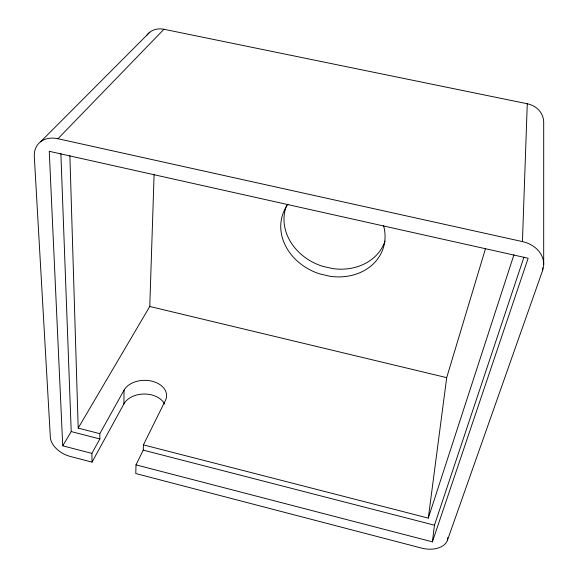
<?xml version="1.0" encoding="UTF-8"?>
<svg xmlns="http://www.w3.org/2000/svg" width="578" height="578" viewBox="0 0 578 578"><rect width="100%" height="100%" fill="white"/><g stroke="black" fill="none" stroke-linecap="round" stroke-linejoin="round"><path stroke-width="0.87" d="M543.688 264.543L543.696 122.63A22.21 19.753 -9.6 0 0 527.28 103.758L163.942 29.268A21.379 18.019 47.6 0 0 146.523 35.706M163.942 29.268L57.973 138.734A27.224 20.57 40.2 0 0 34.304 156.53L50.351 437.344A20.866 13.215 27.3 0 0 70.343 456.468L92.039 462.133L91.88 453.39L99.871 438.955L99.813 433.666L124.053 390.157A22.007 15.281 -0.4 0 1 152.137 381.234A22.007 15.281 -0.4 0 1 165.38 400.525L143.409 444.872L143.243 450.132L135.996 464.856L135.787 473.541L421.716 548.132A22.007 14.277 11.8 0 0 447.451 540.242L542.59 270.562L542.597 267.867M92.039 462.133L123.887 403.943L124.053 390.157M99.813 433.666L78.196 428.103L149.767 306.47L154.095 174.693M542.59 270.562A28.524 23.199 1.3 0 0 522.433 241.59L527.28 103.758M447.451 540.242L447.733 537.547M135.996 464.856L432.395 541.853L434.446 525.185L523.935 257.174M143.409 444.872L428.298 518.105L446.693 377.644L485.578 248.359M428.298 518.105L513.958 254.703M432.395 541.853L528.14 258.243L49.253 151.32L62.735 445.819L91.88 453.39M62.735 445.819L71.21 431.571L60.863 153.278M40.641 141.733L149.76 32.245M57.973 138.734L522.433 241.59M149.767 306.47L446.693 377.644M71.21 431.571L99.871 438.955M143.243 450.132L434.446 525.185M69.88 155.72L78.196 428.103M383.554 225.586A53.024 44.398 19.2 0 1 330.117 276.298L319.706 273.893A53.024 44.398 19.2 0 1 287.974 204.251M123.887 403.943A21.733 15.346 -0.7 0 1 144.421 394.023A21.733 15.346 -0.7 0 1 164.607 404.051M385.049 241.098A52.36 44.116 19.2 0 1 332.69 268.597L322.401 266.234A52.36 44.116 19.2 0 1 286.674 205.269"/></g></svg>
